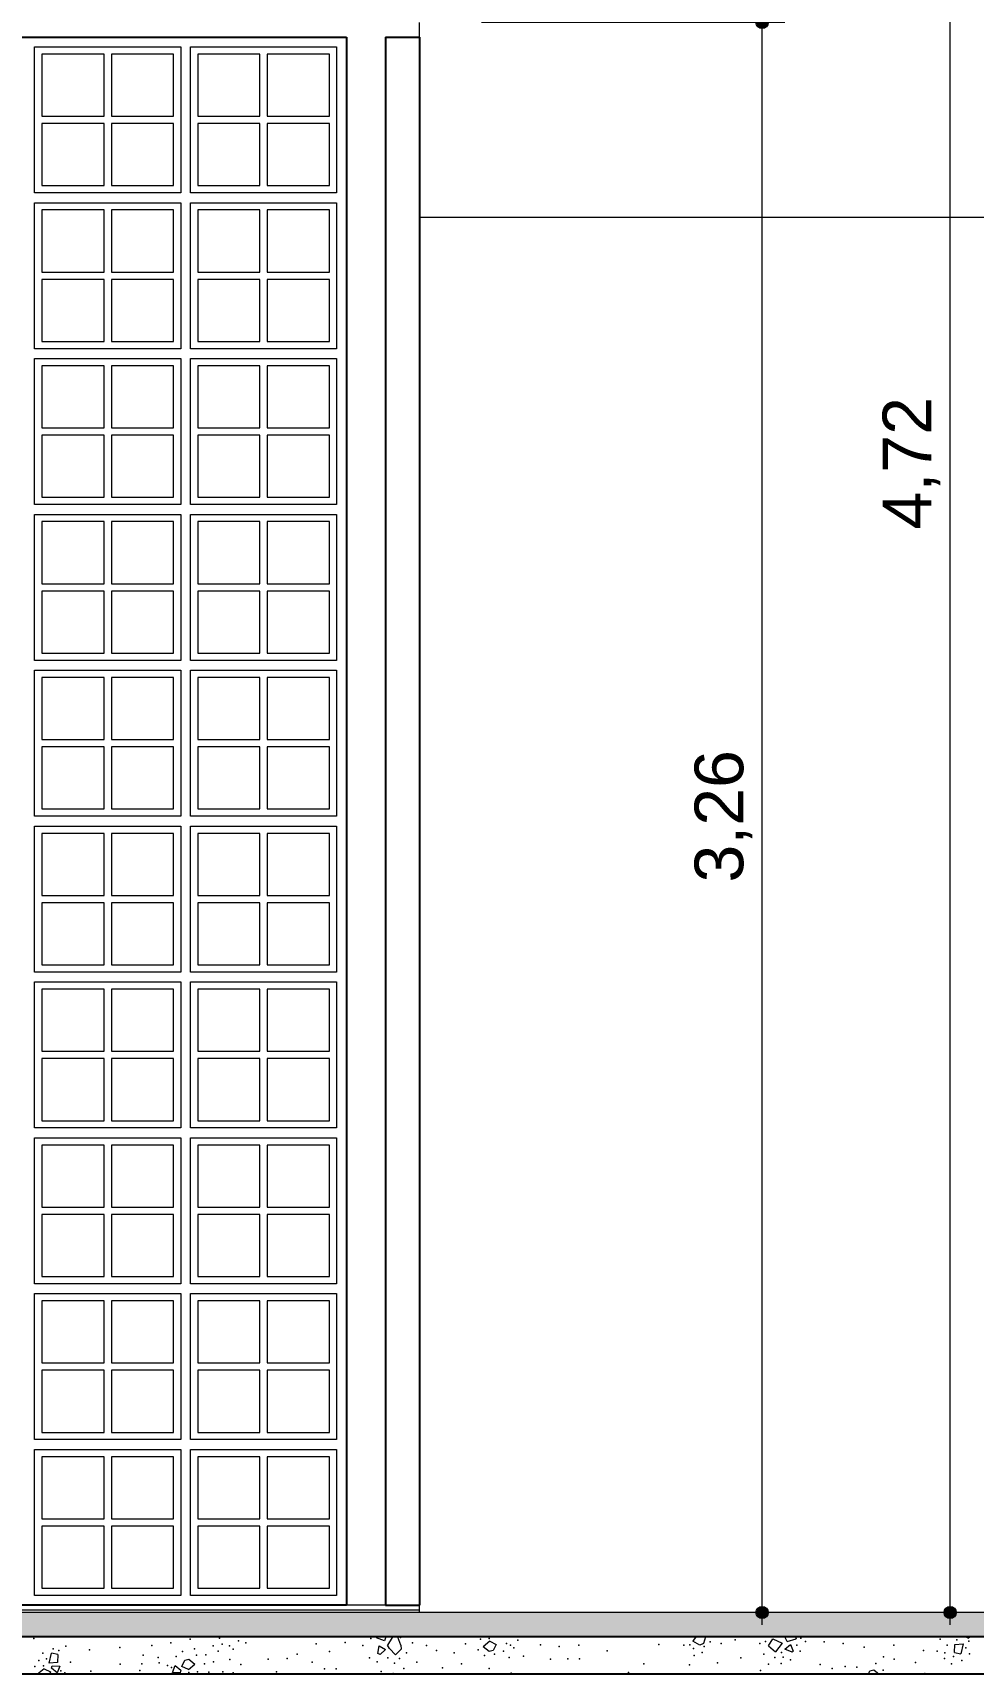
# Model space of a CAD drawing. Header units: metres. Extents: x -77 to 95, y 0 to 9.
# Drawn here: x -2.956 to -1.026, y -0.142 to 3.229 of the extents above; entities that cross this region are included whole.
import ezdxf

# ---------------------------------------------------------------- set-up
doc = ezdxf.new("R2010")
doc.units = ezdxf.units.M
doc.header["$MEASUREMENT"] = 0
doc.layers.add('COTAS EXECUTIVO.EXEC', color=7, linetype='Continuous')
doc.layers.add('LAJES.EST', color=7, linetype='Continuous')
for name, color, linetype, lineweight, true_color in [('COTAS EXECUTIVO.EXEC_Caneta_No__25', 7, 'Continuous', 13, 0x982312), ('LAJES.EST_Caneta_No__95', 7, 'Continuous', 0, 0xaeaeae), ('PAREDE CONSTRUIR_Caneta_No__95', 7, 'Continuous', 0, 0xaeaeae)]:
    doc.layers.add(name, color=color, linetype=linetype, lineweight=lineweight, true_color=true_color)
for name, color, linetype, lineweight in [('Janelas Archicad_Caneta_No__3', 7, 'Continuous', 25), ('Janelas Archicad_Caneta_No__43', 44, 'Continuous', 0), ('LAJES.EST_Caneta_No__241', 7, 'Continuous', 13), ('LAJES.EST_Caneta_No__3', 7, 'Continuous', 25), ('PAREDE CONSTRUIR_Caneta_No__241', 7, 'Continuous', 13)]:
    doc.layers.add(name, color=color, linetype=linetype, lineweight=lineweight)
doc.styles.add('ESTILO_GERADO_1', font='arial.ttf')
doc.dimstyles.new('ESTILO_GERADO__4', dxfattribs={"dimtxt": 0.1, "dimasz": 0.0475, "dimexe": 0.18, "dimexo": 0.576106, "dimgap": 0, "dimtad": 1, "dimzin": 0, "dimdsep": 46, "dimtxsty": 'ESTILO_GERADO_1', "dimblk": 'ARROWHEAD_11', "dimblk1": 'ARROWHEAD_11', "dimblk2": 'ARROWHEAD_11', "dimcen": 0.09, "dimclrd": 256, "dimclre": 256, "dimclrt": 256, "dimadec": 0, "dimazin": 0, "dimtfac": 1, "dimtdec": 4, "dimtmove": 0, "dimatfit": 3, "dimfxl": 0, "dimtolj": 1, "dimtzin": 0, "dimarcsym": 0})

# ---------------------------------------------------------------- blocks, each defined once
blk = doc.blocks.new('*X10', base_point=(-62.4632, 0))
at = {"layer": 'LAJES.EST_Caneta_No__241', "color": 7, "linetype": 'Continuous', "lineweight": 13}
for p, q in [((-2.2503, -0.065), (-2.2511, -0.0672)), ((-2.2342, -0.0729), (-2.2511, -0.0672)), ((-2.2321, -0.065), (-2.2342, -0.0729)), ((-2.219, -0.066), (-2.2283, -0.082)), ((-2.2071, -0.0653), (-2.219, -0.066)), ((-2.2011, -0.082), (-2.2071, -0.0653)), ((-1.5954, -0.065), (-1.6015, -0.0741)), ((-1.5756, -0.0651), (-1.5797, -0.0787)), ((-1.5759, -0.065), (-1.5756, -0.0651)), ((-1.4078, -0.0743), (-1.4125, -0.065)), ((-1.3911, -0.065), (-1.3896, -0.0688)), ((-1.0365, -0.0675), (-1.0418, -0.065)), ((-1.0365, -0.0675), (-1.0334, -0.065)), ((-2.9231, -0.1188), (-2.918, -0.0982)), ((-2.905, -0.101), (-2.918, -0.0982)), ((-2.905, -0.101), (-2.9057, -0.1177)), ((-2.2485, -0.0988), (-2.2457, -0.0831)), ((-2.2435, -0.1009), (-2.2485, -0.0988)), ((-2.2457, -0.0831), (-2.2325, -0.0907)), ((-2.2325, -0.0907), (-2.2435, -0.1009)), ((-2.224, -0.089), (-2.2283, -0.082)), ((-2.2118, -0.1016), (-2.224, -0.089)), ((-2.2002, -0.0904), (-2.2118, -0.1016)), ((-2.2011, -0.082), (-2.2002, -0.0904)), ((-2.0186, -0.0741), (-2.0322, -0.0852)), ((-2.0196, -0.0952), (-2.0322, -0.0852)), ((-2.0114, -0.0932), (-2.0196, -0.0952)), ((-2.0186, -0.0741), (-2.0052, -0.0805)), ((-2.0052, -0.0805), (-2.0114, -0.0932)), ((-1.5874, -0.082), (-1.6015, -0.0741)), ((-1.5797, -0.0787), (-1.5874, -0.082)), ((-1.4461, -0.0832), (-1.4372, -0.0691)), ((-1.4461, -0.0832), (-1.432, -0.096)), ((-1.4372, -0.0691), (-1.4182, -0.0779)), ((-1.4182, -0.0779), (-1.432, -0.096)), ((-1.4128, -0.0899), (-1.4009, -0.0806)), ((-1.3975, -0.0965), (-1.4128, -0.0899)), ((-1.4078, -0.0743), (-1.3896, -0.0688)), ((-1.4009, -0.0806), (-1.3956, -0.0946)), ((-1.3956, -0.0946), (-1.3975, -0.0965)), ((-1.0647, -0.0971), (-1.064, -0.0804)), ((-1.0647, -0.0971), (-1.0517, -0.0999)), ((-1.064, -0.0804), (-1.0466, -0.0793)), ((-1.0466, -0.0793), (-1.0517, -0.0999)), ((-2.9332, -0.1306), (-2.9466, -0.1415)), ((-2.9332, -0.1306), (-2.9198, -0.137)), ((-2.9057, -0.1177), (-2.9231, -0.1188)), ((-2.9179, -0.1293), (-2.9166, -0.1241)), ((-2.9063, -0.1389), (-2.9179, -0.1293)), ((-2.9166, -0.1241), (-2.9007, -0.1248)), ((-2.9007, -0.1248), (-2.9063, -0.1389)), ((-2.6696, -0.1379), (-2.6639, -0.1239)), ((-2.6639, -0.1239), (-2.6524, -0.1334)), ((-2.6524, -0.1334), (-2.6537, -0.1387)), ((-2.6505, -0.1258), (-2.6443, -0.1131)), ((-2.6371, -0.1322), (-2.6505, -0.1258)), ((-2.6443, -0.1131), (-2.6361, -0.111)), ((-2.6371, -0.1322), (-2.6235, -0.1211)), ((-2.6361, -0.111), (-2.6235, -0.1211)), ((-1.2381, -0.1349), (-1.23, -0.1328)), ((-1.23, -0.1328), (-1.219, -0.1415)), ((-2.9198, -0.137), (-2.922, -0.1415)), ((-2.6537, -0.1387), (-2.6696, -0.1379)), ((-1.2414, -0.1415), (-1.2381, -0.1349))]:
    blk.add_line(p, q, dxfattribs=at)
for p in [(-2.2018, -0.0662), (-1.3799, -0.0673), (-2.9542, -0.068), (-2.9359, -0.0981), (-2.9149, -0.0896), (-2.9029, -0.0927), (-2.8885, -0.084), (-2.8398, -0.0918), (-2.7775, -0.0871), (-2.7121, -0.0824), (-2.6728, -0.0771), (-2.6488, -0.0948), (-2.6335, -0.07), (-2.6248, -0.0897), (-2.586, -0.0835), (-2.576, -0.0946), (-2.5735, -0.0674), (-2.5676, -0.08), (-2.5529, -0.0833), (-2.5453, -0.0902), (-2.5342, -0.0729), (-2.519, -0.0772), (-2.4141, -0.1003), (-2.3745, -0.0793), (-2.3474, -0.0952), (-2.3153, -0.0767), (-2.2788, -0.0825), (-2.2623, -0.0685), (-2.1895, -0.0976), (-2.1768, -0.0771), (-2.1481, -0.0824), (-2.128, -0.0927), (-2.0918, -0.098), (-2.0685, -0.0792), (-2.0423, -0.0915), (-2.0373, -0.0694), (-2.0197, -0.0681), (-2.0087, -0.1006), (-1.9906, -0.0943), (-1.9842, -0.0784), (-1.9761, -0.0823), (-1.9693, -0.0874), (-1.9609, -0.072), (-1.9143, -0.0812), (-1.8757, -0.0846), (-1.8359, -0.0817), (-1.7772, -0.0937), (-1.6711, -0.0804), (-1.6199, -0.082), (-1.6081, -0.0813), (-1.6, -0.0889), (-1.5828, -0.0967), (-1.5784, -0.0849), (-1.5664, -0.0752), (-1.5438, -0.0788), (-1.5149, -0.0708), (-1.4643, -0.0787), (-1.4556, -0.1004), (-1.4522, -0.0745), (-1.4199, -0.0969), (-1.3881, -0.082), (-1.3814, -0.0944), (-1.3703, -0.0742), (-1.3324, -0.0754), (-1.2934, -0.0786), (-1.25, -0.0862), (-1.1891, -0.0821), (-1.1282, -0.0928), (-1.0999, -0.0946), (-1.0943, -0.0696), (-1.0841, -0.0979), (-1.0795, -0.0823), (-1.0599, -0.071), (-1.0413, -0.0878), (-1.0354, -0.0735), (-1.0338, -0.1), (-2.9519, -0.1259), (-2.9439, -0.1136), (-2.9343, -0.1246), (-2.9284, -0.1103), (-2.8791, -0.1169), (-2.7771, -0.1212), (-2.7368, -0.1341), (-2.7328, -0.1204), (-2.7297, -0.1026), (-2.699, -0.1076), (-2.6971, -0.1185), (-2.6796, -0.1239), (-2.6715, -0.1279), (-2.6618, -0.1053), (-2.6203, -0.1023), (-2.6042, -0.12), (-2.601, -0.1017), (-2.5856, -0.1161), (-2.5518, -0.1117), (-2.5295, -0.1217), (-2.4731, -0.111), (-2.4343, -0.1095), (-2.3833, -0.1171), (-2.3579, -0.1305), (-2.3337, -0.1303), (-2.2652, -0.1081), (-2.2499, -0.1165), (-2.2275, -0.1077), (-2.2141, -0.1191), (-2.2035, -0.1091), (-2.1948, -0.1296), (-2.1684, -0.1167), (-2.1156, -0.1282), (-2.0768, -0.1205), (-2.0293, -0.1034), (-2.0196, -0.1297), (-1.9788, -0.1076), (-1.9495, -0.1043), (-1.894, -0.1107), (-1.8585, -0.1101), (-1.8346, -0.1099), (-1.7019, -0.1202), (-1.6088, -0.1224), (-1.5991, -0.1029), (-1.5511, -0.1186), (-1.5031, -0.1082), (-1.4629, -0.1338), (-1.4464, -0.1209), (-1.4331, -0.107), (-1.4205, -0.1199), (-1.4162, -0.1067), (-1.4011, -0.1124), (-1.34, -0.1217), (-1.3155, -0.1298), (-1.2893, -0.1258), (-1.2651, -0.1272), (-1.2261, -0.1198), (-1.211, -0.1336), (-1.2104, -0.1059), (-1.1887, -0.1107), (-1.1445, -0.1178), (-1.0853, -0.1093), (-1.071, -0.1201), (-1.0668, -0.1054), (-1.0493, -0.1136), (-2.8988, -0.1349), (-2.8907, -0.1389), (-2.8373, -0.1357), (-2.636, -0.1382), (-2.6184, -0.1369), (-2.5951, -0.1376), (-2.5666, -0.1369), (-2.5453, -0.1391), (-2.456, -0.137), (-2.2413, -0.1363), (-2.217, -0.14), (-1.9744, -0.1398), (-1.7337, -0.1379), (-1.1252, -0.1399)]:
    blk.add_point(p, dxfattribs=at)
blk = doc.blocks.new('*D12', base_point=(-62.4632, 0))
at = {"layer": 'COTAS EXECUTIVO.EXEC_Caneta_No__25', "linetype": 'Continuous', "lineweight": 13, "true_color": 0x982312}
for points in [[(-1.472, 3.25), (-1.4711, 3.2452), (-1.4684, 3.2412), (-1.4643, 3.2385), (-1.4595, 3.2375), (-1.4547, 3.2385), (-1.4507, 3.2412), (-1.448, 3.2452), (-1.447, 3.25), (-1.448, 3.2548), (-1.4507, 3.2588), (-1.4547, 3.2615), (-1.4595, 3.2625), (-1.4643, 3.2615), (-1.4684, 3.2588), (-1.4711, 3.2548)], [(-1.472, -0.015), (-1.4711, -0.0198), (-1.4684, -0.0238), (-1.4643, -0.0265), (-1.4595, -0.0275), (-1.4547, -0.0265), (-1.4507, -0.0238), (-1.448, -0.0198), (-1.447, -0.015), (-1.448, -0.0102), (-1.4507, -0.0062), (-1.4547, -0.0035), (-1.4595, -0.0025), (-1.4643, -0.0035), (-1.4684, -0.0062), (-1.4711, -0.0102)]]:
    blk.add_hatch(color=24, dxfattribs=at).paths.add_polyline_path(points)
at = {"layer": 'COTAS EXECUTIVO.EXEC_Caneta_No__25', "color": 24, "linetype": 'Continuous', "lineweight": 13, "true_color": 0x982312}
for p, q in [((-1.472, 3.25), (-2.0356, 3.25)), ((-1.4595, -0.0025), (-1.4595, 3.2375)), ((-1.4126, 3.25), (-1.447, 3.25)), ((-1.472, -0.015), (-2.0356, -0.015)), ((-1.4595, -0.04), (-1.4595, -0.0275)), ((-1.4126, -0.015), (-1.447, -0.015))]:
    blk.add_line(p, q, dxfattribs=at)
for centre in [(-1.4595, 3.25), (-1.4595, -0.015)]:
    blk.add_circle(centre, 0.0125, dxfattribs=at)
at = {"layer": 'COTAS EXECUTIVO.EXEC_Caneta_No__25', "color": 24, "lineweight": 13, "true_color": 0x982312, "insert": (-1.4795, 1.484), "char_height": 0.1, "attachment_point": 7, "rotation": 90, "style": 'ESTILO_GERADO_1'}
blk.add_mtext('\\A1;{\\pql;\\fArial|b0|i0|c0|p0;\\W1.000000;3,26}', dxfattribs=at)
blk = doc.blocks.new('ARROWHEAD_11')
at = {"color": 0, "linetype": 'Continuous', "lineweight": 0}
blk.add_line((0, 0), (-1, 0), dxfattribs=at)
at = {"color": 0, "linetype": 'Continuous', "lineweight": 0, "const_width": 0.25, "flags": 128}
blk.add_lwpolyline([(-0.125, 0, 1), (0.125, 0, 1)], format="xyb", close=True, dxfattribs=at)
blk = doc.blocks.new('*D14', base_point=(-62.4632, 0))
at = {"layer": 'COTAS EXECUTIVO.EXEC_Caneta_No__25', "linetype": 'Continuous', "lineweight": 13, "true_color": 0x982312}
for points in [[(-1.0861, 4.7), (-1.0852, 4.6952), (-1.0825, 4.6912), (-1.0784, 4.6885), (-1.0736, 4.6875), (-1.0689, 4.6885), (-1.0648, 4.6912), (-1.0621, 4.6952), (-1.0611, 4.7), (-1.0621, 4.7048), (-1.0648, 4.7088), (-1.0689, 4.7115), (-1.0736, 4.7125), (-1.0784, 4.7115), (-1.0825, 4.7088), (-1.0852, 4.7048)], [(-1.0861, -0.015), (-1.0852, -0.0198), (-1.0825, -0.0238), (-1.0784, -0.0265), (-1.0736, -0.0275), (-1.0689, -0.0265), (-1.0648, -0.0238), (-1.0621, -0.0198), (-1.0611, -0.015), (-1.0621, -0.0102), (-1.0648, -0.0062), (-1.0689, -0.0035), (-1.0736, -0.0025), (-1.0784, -0.0035), (-1.0825, -0.0062), (-1.0852, -0.0102)]]:
    blk.add_hatch(color=24, dxfattribs=at).paths.add_polyline_path(points)
at = {"layer": 'COTAS EXECUTIVO.EXEC_Caneta_No__25', "color": 24, "linetype": 'Continuous', "lineweight": 13, "true_color": 0x982312}
for p, q in [((-1.0736, 4.7125), (-1.0736, 4.725)), ((-1.0861, 4.7), (-1.6497, 4.7)), ((-1.0736, -0.0025), (-1.0736, 4.6875)), ((-1.0268, 4.7), (-1.0611, 4.7)), ((-1.0861, -0.015), (-1.6497, -0.015)), ((-1.0736, -0.04), (-1.0736, -0.0275)), ((-1.0268, -0.015), (-1.0611, -0.015))]:
    blk.add_line(p, q, dxfattribs=at)
for centre in [(-1.0736, 4.7), (-1.0736, -0.015)]:
    blk.add_circle(centre, 0.0125, dxfattribs=at)
at = {"layer": 'COTAS EXECUTIVO.EXEC_Caneta_No__25', "color": 24, "lineweight": 13, "true_color": 0x982312, "insert": (-1.0936, 2.209), "char_height": 0.1, "attachment_point": 7, "rotation": 90, "style": 'ESTILO_GERADO_1'}
blk.add_mtext('\\A1;{\\pql;\\fArial|b0|i0|c0|p0;\\W1.000000;4,72}', dxfattribs=at)

msp = doc.modelspace()

# ---------------------------------------------------------------- hatches: boundary and pattern name
at = {"layer": 'LAJES.EST_Caneta_No__95', "linetype": 'Continuous', "lineweight": 0, "true_color": 0xaeaeae}
msp.add_hatch(color=253, dxfattribs=at).paths.add_polyline_path([(-28.3633, -0.015), (-28.3633, -0.065), (4.6383, -0.065), (4.6383, -0.015)])

# ---------------------------------------------------------------- linework, layer by layer
at = {"layer": 'Janelas Archicad_Caneta_No__3', "color": 7, "linetype": 'Continuous', "lineweight": 25}
for p, q in [((-15.1327, 3.22), (-2.3127, 3.22)), ((-2.3127, 3.22), (-2.3127, 0)), ((-2.2327, 3.22), (-2.2327, 0)), ((-2.2327, 3.22), (-2.1627, 3.22)), ((-2.1627, 3.22), (-2.1627, 0)), ((-2.3127, 0), (-15.1327, 0)), ((-2.2327, 0), (-2.1627, 0))]:
    msp.add_line(p, q, dxfattribs=at)
at = {"layer": 'Janelas Archicad_Caneta_No__43', "color": 44, "linetype": 'Continuous', "lineweight": 0}
for p, q in [((-2.9527, 2.9), (-2.9527, 3.2)), ((-2.9527, 3.2), (-2.6527, 3.2)), ((-2.8102, 3.185), (-2.9377, 3.185)), ((-2.9377, 3.185), (-2.9377, 3.0575)), ((-2.8102, 3.0575), (-2.8102, 3.185)), ((-2.6677, 3.185), (-2.7952, 3.185)), ((-2.7952, 3.185), (-2.7952, 3.0575)), ((-2.6677, 3.0575), (-2.6677, 3.185)), ((-2.6527, 3.2), (-2.6527, 2.9)), ((-2.6327, 2.9), (-2.6327, 3.2)), ((-2.6327, 3.2), (-2.3327, 3.2)), ((-2.4902, 3.185), (-2.6177, 3.185)), ((-2.6177, 3.185), (-2.6177, 3.0575)), ((-2.4902, 3.0575), (-2.4902, 3.185)), ((-2.3477, 3.185), (-2.4752, 3.185)), ((-2.4752, 3.185), (-2.4752, 3.0575)), ((-2.3477, 3.0575), (-2.3477, 3.185)), ((-2.3327, 3.2), (-2.3327, 2.9)), ((-2.9377, 3.0575), (-2.8102, 3.0575)), ((-2.8102, 3.0425), (-2.9377, 3.0425)), ((-2.9377, 3.0425), (-2.9377, 2.915)), ((-2.8102, 2.915), (-2.8102, 3.0425)), ((-2.7952, 3.0575), (-2.6677, 3.0575)), ((-2.6677, 3.0425), (-2.7952, 3.0425)), ((-2.7952, 3.0425), (-2.7952, 2.915)), ((-2.6677, 2.915), (-2.6677, 3.0425)), ((-2.6177, 3.0575), (-2.4902, 3.0575)), ((-2.4902, 3.0425), (-2.6177, 3.0425)), ((-2.6177, 3.0425), (-2.6177, 2.915)), ((-2.4902, 2.915), (-2.4902, 3.0425)), ((-2.4752, 3.0575), (-2.3477, 3.0575)), ((-2.3477, 3.0425), (-2.4752, 3.0425)), ((-2.4752, 3.0425), (-2.4752, 2.915)), ((-2.3477, 2.915), (-2.3477, 3.0425)), ((-2.6527, 2.9), (-2.9527, 2.9)), ((-2.9377, 2.915), (-2.8102, 2.915)), ((-2.7952, 2.915), (-2.6677, 2.915)), ((-2.3327, 2.9), (-2.6327, 2.9)), ((-2.6177, 2.915), (-2.4902, 2.915)), ((-2.4752, 2.915), (-2.3477, 2.915)), ((-2.9527, 2.58), (-2.9527, 2.88)), ((-2.9527, 2.88), (-2.6527, 2.88)), ((-2.8102, 2.865), (-2.9377, 2.865)), ((-2.9377, 2.865), (-2.9377, 2.7375)), ((-2.8102, 2.7375), (-2.8102, 2.865)), ((-2.6677, 2.865), (-2.7952, 2.865)), ((-2.7952, 2.865), (-2.7952, 2.7375)), ((-2.6677, 2.7375), (-2.6677, 2.865)), ((-2.6527, 2.88), (-2.6527, 2.58)), ((-2.6327, 2.58), (-2.6327, 2.88)), ((-2.6327, 2.88), (-2.3327, 2.88)), ((-2.4902, 2.865), (-2.6177, 2.865)), ((-2.6177, 2.865), (-2.6177, 2.7375)), ((-2.4902, 2.7375), (-2.4902, 2.865)), ((-2.3477, 2.865), (-2.4752, 2.865)), ((-2.4752, 2.865), (-2.4752, 2.7375)), ((-2.3477, 2.7375), (-2.3477, 2.865)), ((-2.3327, 2.88), (-2.3327, 2.58)), ((-2.9377, 2.7375), (-2.8102, 2.7375)), ((-2.7952, 2.7375), (-2.6677, 2.7375)), ((-2.6177, 2.7375), (-2.4902, 2.7375)), ((-2.4752, 2.7375), (-2.3477, 2.7375)), ((-2.8102, 2.7225), (-2.9377, 2.7225)), ((-2.9377, 2.7225), (-2.9377, 2.595)), ((-2.8102, 2.595), (-2.8102, 2.7225)), ((-2.6677, 2.7225), (-2.7952, 2.7225)), ((-2.7952, 2.7225), (-2.7952, 2.595)), ((-2.6677, 2.595), (-2.6677, 2.7225)), ((-2.4902, 2.7225), (-2.6177, 2.7225)), ((-2.6177, 2.7225), (-2.6177, 2.595)), ((-2.4902, 2.595), (-2.4902, 2.7225)), ((-2.3477, 2.7225), (-2.4752, 2.7225)), ((-2.4752, 2.7225), (-2.4752, 2.595)), ((-2.3477, 2.595), (-2.3477, 2.7225)), ((-2.6527, 2.58), (-2.9527, 2.58)), ((-2.9377, 2.595), (-2.8102, 2.595)), ((-2.7952, 2.595), (-2.6677, 2.595)), ((-2.3327, 2.58), (-2.6327, 2.58)), ((-2.6177, 2.595), (-2.4902, 2.595)), ((-2.4752, 2.595), (-2.3477, 2.595)), ((-2.9527, 2.26), (-2.9527, 2.56)), ((-2.9527, 2.56), (-2.6527, 2.56)), ((-2.8102, 2.545), (-2.9377, 2.545)), ((-2.9377, 2.545), (-2.9377, 2.4175)), ((-2.8102, 2.4175), (-2.8102, 2.545)), ((-2.6677, 2.545), (-2.7952, 2.545)), ((-2.7952, 2.545), (-2.7952, 2.4175)), ((-2.6677, 2.4175), (-2.6677, 2.545)), ((-2.6527, 2.56), (-2.6527, 2.26)), ((-2.6327, 2.26), (-2.6327, 2.56)), ((-2.6327, 2.56), (-2.3327, 2.56)), ((-2.4902, 2.545), (-2.6177, 2.545)), ((-2.6177, 2.545), (-2.6177, 2.4175)), ((-2.4902, 2.4175), (-2.4902, 2.545)), ((-2.3477, 2.545), (-2.4752, 2.545)), ((-2.4752, 2.545), (-2.4752, 2.4175)), ((-2.3477, 2.4175), (-2.3477, 2.545)), ((-2.3327, 2.56), (-2.3327, 2.26)), ((-2.9377, 2.4175), (-2.8102, 2.4175)), ((-2.8102, 2.4025), (-2.9377, 2.4025)), ((-2.9377, 2.4025), (-2.9377, 2.275)), ((-2.8102, 2.275), (-2.8102, 2.4025)), ((-2.7952, 2.4175), (-2.6677, 2.4175)), ((-2.6677, 2.4025), (-2.7952, 2.4025)), ((-2.7952, 2.4025), (-2.7952, 2.275)), ((-2.6677, 2.275), (-2.6677, 2.4025)), ((-2.6177, 2.4175), (-2.4902, 2.4175)), ((-2.4902, 2.4025), (-2.6177, 2.4025)), ((-2.6177, 2.4025), (-2.6177, 2.275)), ((-2.4902, 2.275), (-2.4902, 2.4025)), ((-2.4752, 2.4175), (-2.3477, 2.4175)), ((-2.3477, 2.4025), (-2.4752, 2.4025)), ((-2.4752, 2.4025), (-2.4752, 2.275)), ((-2.3477, 2.275), (-2.3477, 2.4025)), ((-2.6527, 2.26), (-2.9527, 2.26)), ((-2.9377, 2.275), (-2.8102, 2.275)), ((-2.7952, 2.275), (-2.6677, 2.275)), ((-2.3327, 2.26), (-2.6327, 2.26)), ((-2.6177, 2.275), (-2.4902, 2.275)), ((-2.4752, 2.275), (-2.3477, 2.275)), ((-2.9527, 1.94), (-2.9527, 2.24)), ((-2.9527, 2.24), (-2.6527, 2.24)), ((-2.8102, 2.225), (-2.9377, 2.225)), ((-2.9377, 2.225), (-2.9377, 2.0975)), ((-2.8102, 2.0975), (-2.8102, 2.225)), ((-2.6677, 2.225), (-2.7952, 2.225)), ((-2.7952, 2.225), (-2.7952, 2.0975)), ((-2.6677, 2.0975), (-2.6677, 2.225)), ((-2.6527, 2.24), (-2.6527, 1.94)), ((-2.6327, 1.94), (-2.6327, 2.24)), ((-2.6327, 2.24), (-2.3327, 2.24)), ((-2.4902, 2.225), (-2.6177, 2.225)), ((-2.6177, 2.225), (-2.6177, 2.0975)), ((-2.4902, 2.0975), (-2.4902, 2.225)), ((-2.3477, 2.225), (-2.4752, 2.225)), ((-2.4752, 2.225), (-2.4752, 2.0975)), ((-2.3477, 2.0975), (-2.3477, 2.225)), ((-2.3327, 2.24), (-2.3327, 1.94)), ((-2.9377, 2.0975), (-2.8102, 2.0975)), ((-2.7952, 2.0975), (-2.6677, 2.0975)), ((-2.6177, 2.0975), (-2.4902, 2.0975)), ((-2.4752, 2.0975), (-2.3477, 2.0975)), ((-2.8102, 2.0825), (-2.9377, 2.0825)), ((-2.9377, 2.0825), (-2.9377, 1.955)), ((-2.8102, 1.955), (-2.8102, 2.0825)), ((-2.6677, 2.0825), (-2.7952, 2.0825)), ((-2.7952, 2.0825), (-2.7952, 1.955)), ((-2.6677, 1.955), (-2.6677, 2.0825)), ((-2.4902, 2.0825), (-2.6177, 2.0825)), ((-2.6177, 2.0825), (-2.6177, 1.955)), ((-2.4902, 1.955), (-2.4902, 2.0825)), ((-2.3477, 2.0825), (-2.4752, 2.0825)), ((-2.4752, 2.0825), (-2.4752, 1.955)), ((-2.3477, 1.955), (-2.3477, 2.0825)), ((-2.9377, 1.955), (-2.8102, 1.955)), ((-2.7952, 1.955), (-2.6677, 1.955)), ((-2.6177, 1.955), (-2.4902, 1.955)), ((-2.4752, 1.955), (-2.3477, 1.955)), ((-2.6527, 1.94), (-2.9527, 1.94)), ((-2.3327, 1.94), (-2.6327, 1.94)), ((-2.9527, 1.62), (-2.9527, 1.92)), ((-2.9527, 1.92), (-2.6527, 1.92)), ((-2.8102, 1.905), (-2.9377, 1.905)), ((-2.9377, 1.905), (-2.9377, 1.7775)), ((-2.8102, 1.7775), (-2.8102, 1.905)), ((-2.6677, 1.905), (-2.7952, 1.905)), ((-2.7952, 1.905), (-2.7952, 1.7775)), ((-2.6677, 1.7775), (-2.6677, 1.905)), ((-2.6527, 1.92), (-2.6527, 1.62)), ((-2.6327, 1.62), (-2.6327, 1.92)), ((-2.6327, 1.92), (-2.3327, 1.92)), ((-2.4902, 1.905), (-2.6177, 1.905)), ((-2.6177, 1.905), (-2.6177, 1.7775)), ((-2.4902, 1.7775), (-2.4902, 1.905)), ((-2.3477, 1.905), (-2.4752, 1.905)), ((-2.4752, 1.905), (-2.4752, 1.7775)), ((-2.3477, 1.7775), (-2.3477, 1.905)), ((-2.3327, 1.92), (-2.3327, 1.62)), ((-2.9377, 1.7775), (-2.8102, 1.7775)), ((-2.8102, 1.7625), (-2.9377, 1.7625)), ((-2.9377, 1.7625), (-2.9377, 1.635)), ((-2.8102, 1.635), (-2.8102, 1.7625)), ((-2.7952, 1.7775), (-2.6677, 1.7775)), ((-2.6677, 1.7625), (-2.7952, 1.7625)), ((-2.7952, 1.7625), (-2.7952, 1.635)), ((-2.6677, 1.635), (-2.6677, 1.7625)), ((-2.6177, 1.7775), (-2.4902, 1.7775)), ((-2.4902, 1.7625), (-2.6177, 1.7625)), ((-2.6177, 1.7625), (-2.6177, 1.635)), ((-2.4902, 1.635), (-2.4902, 1.7625)), ((-2.4752, 1.7775), (-2.3477, 1.7775)), ((-2.3477, 1.7625), (-2.4752, 1.7625)), ((-2.4752, 1.7625), (-2.4752, 1.635)), ((-2.3477, 1.635), (-2.3477, 1.7625)), ((-2.6527, 1.62), (-2.9527, 1.62)), ((-2.9377, 1.635), (-2.8102, 1.635)), ((-2.7952, 1.635), (-2.6677, 1.635)), ((-2.3327, 1.62), (-2.6327, 1.62)), ((-2.6177, 1.635), (-2.4902, 1.635)), ((-2.4752, 1.635), (-2.3477, 1.635)), ((-2.9527, 1.3), (-2.9527, 1.6)), ((-2.9527, 1.6), (-2.6527, 1.6)), ((-2.8102, 1.585), (-2.9377, 1.585)), ((-2.9377, 1.585), (-2.9377, 1.4575)), ((-2.8102, 1.4575), (-2.8102, 1.585)), ((-2.6677, 1.585), (-2.7952, 1.585)), ((-2.7952, 1.585), (-2.7952, 1.4575)), ((-2.6677, 1.4575), (-2.6677, 1.585)), ((-2.6527, 1.6), (-2.6527, 1.3)), ((-2.6327, 1.3), (-2.6327, 1.6)), ((-2.6327, 1.6), (-2.3327, 1.6)), ((-2.4902, 1.585), (-2.6177, 1.585)), ((-2.6177, 1.585), (-2.6177, 1.4575)), ((-2.4902, 1.4575), (-2.4902, 1.585)), ((-2.3477, 1.585), (-2.4752, 1.585)), ((-2.4752, 1.585), (-2.4752, 1.4575)), ((-2.3477, 1.4575), (-2.3477, 1.585)), ((-2.3327, 1.6), (-2.3327, 1.3)), ((-2.9377, 1.4575), (-2.8102, 1.4575)), ((-2.7952, 1.4575), (-2.6677, 1.4575)), ((-2.6177, 1.4575), (-2.4902, 1.4575)), ((-2.4752, 1.4575), (-2.3477, 1.4575)), ((-2.8102, 1.4425), (-2.9377, 1.4425)), ((-2.9377, 1.4425), (-2.9377, 1.315)), ((-2.8102, 1.315), (-2.8102, 1.4425)), ((-2.6677, 1.4425), (-2.7952, 1.4425)), ((-2.7952, 1.4425), (-2.7952, 1.315)), ((-2.6677, 1.315), (-2.6677, 1.4425)), ((-2.4902, 1.4425), (-2.6177, 1.4425)), ((-2.6177, 1.4425), (-2.6177, 1.315)), ((-2.4902, 1.315), (-2.4902, 1.4425)), ((-2.3477, 1.4425), (-2.4752, 1.4425)), ((-2.4752, 1.4425), (-2.4752, 1.315)), ((-2.3477, 1.315), (-2.3477, 1.4425)), ((-2.9377, 1.315), (-2.8102, 1.315)), ((-2.7952, 1.315), (-2.6677, 1.315)), ((-2.6177, 1.315), (-2.4902, 1.315)), ((-2.4752, 1.315), (-2.3477, 1.315)), ((-2.6527, 1.3), (-2.9527, 1.3)), ((-2.3327, 1.3), (-2.6327, 1.3)), ((-2.9527, 0.98), (-2.9527, 1.28)), ((-2.9527, 1.28), (-2.6527, 1.28)), ((-2.8102, 1.265), (-2.9377, 1.265)), ((-2.9377, 1.265), (-2.9377, 1.1375)), ((-2.8102, 1.1375), (-2.8102, 1.265)), ((-2.6677, 1.265), (-2.7952, 1.265)), ((-2.7952, 1.265), (-2.7952, 1.1375)), ((-2.6677, 1.1375), (-2.6677, 1.265)), ((-2.6527, 1.28), (-2.6527, 0.98)), ((-2.6327, 0.98), (-2.6327, 1.28)), ((-2.6327, 1.28), (-2.3327, 1.28)), ((-2.4902, 1.265), (-2.6177, 1.265)), ((-2.6177, 1.265), (-2.6177, 1.1375)), ((-2.4902, 1.1375), (-2.4902, 1.265)), ((-2.3477, 1.265), (-2.4752, 1.265)), ((-2.4752, 1.265), (-2.4752, 1.1375)), ((-2.3477, 1.1375), (-2.3477, 1.265)), ((-2.3327, 1.28), (-2.3327, 0.98)), ((-2.9377, 1.1375), (-2.8102, 1.1375)), ((-2.8102, 1.1225), (-2.9377, 1.1225)), ((-2.9377, 1.1225), (-2.9377, 0.995)), ((-2.8102, 0.995), (-2.8102, 1.1225)), ((-2.7952, 1.1375), (-2.6677, 1.1375)), ((-2.6677, 1.1225), (-2.7952, 1.1225)), ((-2.7952, 1.1225), (-2.7952, 0.995)), ((-2.6677, 0.995), (-2.6677, 1.1225)), ((-2.6177, 1.1375), (-2.4902, 1.1375)), ((-2.4902, 1.1225), (-2.6177, 1.1225)), ((-2.6177, 1.1225), (-2.6177, 0.995)), ((-2.4902, 0.995), (-2.4902, 1.1225)), ((-2.4752, 1.1375), (-2.3477, 1.1375)), ((-2.3477, 1.1225), (-2.4752, 1.1225)), ((-2.4752, 1.1225), (-2.4752, 0.995)), ((-2.3477, 0.995), (-2.3477, 1.1225)), ((-2.6527, 0.98), (-2.9527, 0.98)), ((-2.9377, 0.995), (-2.8102, 0.995)), ((-2.7952, 0.995), (-2.6677, 0.995)), ((-2.3327, 0.98), (-2.6327, 0.98)), ((-2.6177, 0.995), (-2.4902, 0.995)), ((-2.4752, 0.995), (-2.3477, 0.995)), ((-2.9527, 0.66), (-2.9527, 0.96)), ((-2.9527, 0.96), (-2.6527, 0.96)), ((-2.8102, 0.945), (-2.9377, 0.945)), ((-2.9377, 0.945), (-2.9377, 0.8175)), ((-2.8102, 0.8175), (-2.8102, 0.945)), ((-2.6677, 0.945), (-2.7952, 0.945)), ((-2.7952, 0.945), (-2.7952, 0.8175)), ((-2.6677, 0.8175), (-2.6677, 0.945)), ((-2.6527, 0.96), (-2.6527, 0.66)), ((-2.6327, 0.66), (-2.6327, 0.96)), ((-2.6327, 0.96), (-2.3327, 0.96)), ((-2.4902, 0.945), (-2.6177, 0.945)), ((-2.6177, 0.945), (-2.6177, 0.8175)), ((-2.4902, 0.8175), (-2.4902, 0.945)), ((-2.3477, 0.945), (-2.4752, 0.945)), ((-2.4752, 0.945), (-2.4752, 0.8175)), ((-2.3477, 0.8175), (-2.3477, 0.945)), ((-2.3327, 0.96), (-2.3327, 0.66)), ((-2.9377, 0.8175), (-2.8102, 0.8175)), ((-2.7952, 0.8175), (-2.6677, 0.8175)), ((-2.6177, 0.8175), (-2.4902, 0.8175)), ((-2.4752, 0.8175), (-2.3477, 0.8175)), ((-2.8102, 0.8025), (-2.9377, 0.8025)), ((-2.9377, 0.8025), (-2.9377, 0.675)), ((-2.8102, 0.675), (-2.8102, 0.8025)), ((-2.6677, 0.8025), (-2.7952, 0.8025)), ((-2.7952, 0.8025), (-2.7952, 0.675)), ((-2.6677, 0.675), (-2.6677, 0.8025)), ((-2.4902, 0.8025), (-2.6177, 0.8025)), ((-2.6177, 0.8025), (-2.6177, 0.675)), ((-2.4902, 0.675), (-2.4902, 0.8025)), ((-2.3477, 0.8025), (-2.4752, 0.8025)), ((-2.4752, 0.8025), (-2.4752, 0.675)), ((-2.3477, 0.675), (-2.3477, 0.8025)), ((-2.9377, 0.675), (-2.8102, 0.675)), ((-2.7952, 0.675), (-2.6677, 0.675)), ((-2.6177, 0.675), (-2.4902, 0.675)), ((-2.4752, 0.675), (-2.3477, 0.675)), ((-2.6527, 0.66), (-2.9527, 0.66)), ((-2.3327, 0.66), (-2.6327, 0.66)), ((-2.9527, 0.34), (-2.9527, 0.64)), ((-2.9527, 0.64), (-2.6527, 0.64)), ((-2.8102, 0.625), (-2.9377, 0.625)), ((-2.9377, 0.625), (-2.9377, 0.4975)), ((-2.8102, 0.4975), (-2.8102, 0.625)), ((-2.6677, 0.625), (-2.7952, 0.625)), ((-2.7952, 0.625), (-2.7952, 0.4975)), ((-2.6677, 0.4975), (-2.6677, 0.625)), ((-2.6527, 0.64), (-2.6527, 0.34)), ((-2.6327, 0.34), (-2.6327, 0.64)), ((-2.6327, 0.64), (-2.3327, 0.64)), ((-2.4902, 0.625), (-2.6177, 0.625)), ((-2.6177, 0.625), (-2.6177, 0.4975)), ((-2.4902, 0.4975), (-2.4902, 0.625)), ((-2.3477, 0.625), (-2.4752, 0.625)), ((-2.4752, 0.625), (-2.4752, 0.4975)), ((-2.3477, 0.4975), (-2.3477, 0.625)), ((-2.3327, 0.64), (-2.3327, 0.34)), ((-2.9377, 0.4975), (-2.8102, 0.4975)), ((-2.8102, 0.4825), (-2.9377, 0.4825)), ((-2.9377, 0.4825), (-2.9377, 0.355)), ((-2.8102, 0.355), (-2.8102, 0.4825)), ((-2.7952, 0.4975), (-2.6677, 0.4975)), ((-2.6677, 0.4825), (-2.7952, 0.4825)), ((-2.7952, 0.4825), (-2.7952, 0.355)), ((-2.6677, 0.355), (-2.6677, 0.4825)), ((-2.6177, 0.4975), (-2.4902, 0.4975)), ((-2.4902, 0.4825), (-2.6177, 0.4825)), ((-2.6177, 0.4825), (-2.6177, 0.355)), ((-2.4902, 0.355), (-2.4902, 0.4825)), ((-2.4752, 0.4975), (-2.3477, 0.4975)), ((-2.3477, 0.4825), (-2.4752, 0.4825)), ((-2.4752, 0.4825), (-2.4752, 0.355)), ((-2.3477, 0.355), (-2.3477, 0.4825)), ((-2.6527, 0.34), (-2.9527, 0.34)), ((-2.9377, 0.355), (-2.8102, 0.355)), ((-2.7952, 0.355), (-2.6677, 0.355)), ((-2.3327, 0.34), (-2.6327, 0.34)), ((-2.6177, 0.355), (-2.4902, 0.355)), ((-2.4752, 0.355), (-2.3477, 0.355)), ((-2.9527, 0.02), (-2.9527, 0.32)), ((-2.9527, 0.32), (-2.6527, 0.32)), ((-2.8102, 0.305), (-2.9377, 0.305)), ((-2.9377, 0.305), (-2.9377, 0.1775)), ((-2.8102, 0.1775), (-2.8102, 0.305)), ((-2.6677, 0.305), (-2.7952, 0.305)), ((-2.7952, 0.305), (-2.7952, 0.1775)), ((-2.6677, 0.1775), (-2.6677, 0.305)), ((-2.6527, 0.32), (-2.6527, 0.02)), ((-2.6327, 0.02), (-2.6327, 0.32)), ((-2.6327, 0.32), (-2.3327, 0.32)), ((-2.4902, 0.305), (-2.6177, 0.305)), ((-2.6177, 0.305), (-2.6177, 0.1775)), ((-2.4902, 0.1775), (-2.4902, 0.305)), ((-2.3477, 0.305), (-2.4752, 0.305)), ((-2.4752, 0.305), (-2.4752, 0.1775)), ((-2.3477, 0.1775), (-2.3477, 0.305)), ((-2.3327, 0.32), (-2.3327, 0.02)), ((-2.9377, 0.1775), (-2.8102, 0.1775)), ((-2.7952, 0.1775), (-2.6677, 0.1775)), ((-2.6177, 0.1775), (-2.4902, 0.1775)), ((-2.4752, 0.1775), (-2.3477, 0.1775)), ((-2.8102, 0.1625), (-2.9377, 0.1625)), ((-2.9377, 0.1625), (-2.9377, 0.035)), ((-2.8102, 0.035), (-2.8102, 0.1625)), ((-2.6677, 0.1625), (-2.7952, 0.1625)), ((-2.7952, 0.1625), (-2.7952, 0.035)), ((-2.6677, 0.035), (-2.6677, 0.1625)), ((-2.4902, 0.1625), (-2.6177, 0.1625)), ((-2.6177, 0.1625), (-2.6177, 0.035)), ((-2.4902, 0.035), (-2.4902, 0.1625)), ((-2.3477, 0.1625), (-2.4752, 0.1625)), ((-2.4752, 0.1625), (-2.4752, 0.035)), ((-2.3477, 0.035), (-2.3477, 0.1625)), ((-2.9377, 0.035), (-2.8102, 0.035)), ((-2.7952, 0.035), (-2.6677, 0.035)), ((-2.6177, 0.035), (-2.4902, 0.035)), ((-2.4752, 0.035), (-2.3477, 0.035)), ((-2.6527, 0.02), (-2.9527, 0.02)), ((-2.3327, 0.02), (-2.6327, 0.02))]:
    msp.add_line(p, q, dxfattribs=at)
at = {"layer": 'LAJES.EST_Caneta_No__241', "color": 7, "linetype": 'Continuous', "lineweight": 13}
for p, q in [((4.6383, -0.015), (-28.3633, -0.015)), ((-2.1627, -0.01), (-15.3631, -0.01)), ((-2.1627, -0.01), (-2.1627, 0)), ((-2.1627, -0.015), (-2.1627, -0.01))]:
    msp.add_line(p, q, dxfattribs=at)
at = {"layer": 'LAJES.EST_Caneta_No__3', "color": 7, "linetype": 'Continuous', "lineweight": 25}
for p, q in [((4.6383, -0.065), (-28.3633, -0.065)), ((4.6383, -0.1415), (-28.3633, -0.1415))]:
    msp.add_line(p, q, dxfattribs=at)
at = {"layer": 'PAREDE CONSTRUIR_Caneta_No__241', "color": 7, "linetype": 'Continuous', "lineweight": 13}
for p, q in [((-2.1627, 3.22), (-2.1627, 3.25)), ((-2.2327, 0), (-2.3127, 0))]:
    msp.add_line(p, q, dxfattribs=at)
at = {"layer": 'PAREDE CONSTRUIR_Caneta_No__95', "color": 253, "linetype": 'Continuous', "lineweight": 0, "true_color": 0xaeaeae}
msp.add_line((-2.1627, 2.85), (4.6383, 2.85), dxfattribs=at)

# ---------------------------------------------------------------- block references
at = {"layer": 'LAJES.EST', "lineweight": 0}
msp.add_blockref('*X10', (-62.4632, 0), dxfattribs=at)

# ---------------------------------------------------------------- dimensions: what is measured, and where the dimension line sits
at = {"layer": 'COTAS EXECUTIVO.EXEC', "color": 24, "linetype": 'Continuous', "lineweight": 13, "true_color": 0x982312}
for base, p1, p2, picture, middle in [((-1.0736335464, 4.699999991), (-2.1626731337, -0.015000009), (-2.1626731337, 4.699999991), '*D14', (-1.1436335467, 2.3384980058)), ((-1.4595136245, 3.249999991), (-14.7616731409, -0.0150000072), (-2.1626731337, 3.249999991), '*D12', (-1.5295136248, 1.6134980066))]:
    dim = msp.add_linear_dim(base=base, p1=p1, p2=p2, angle=90, dimstyle='ESTILO_GERADO__4', dxfattribs=at)
    dim.commit()
    dim.dimension.update_dxf_attribs({"geometry": picture, "text_midpoint": middle, "dimtype": 160, "text_rotation": 90})

doc.saveas('drawing.dxf')
